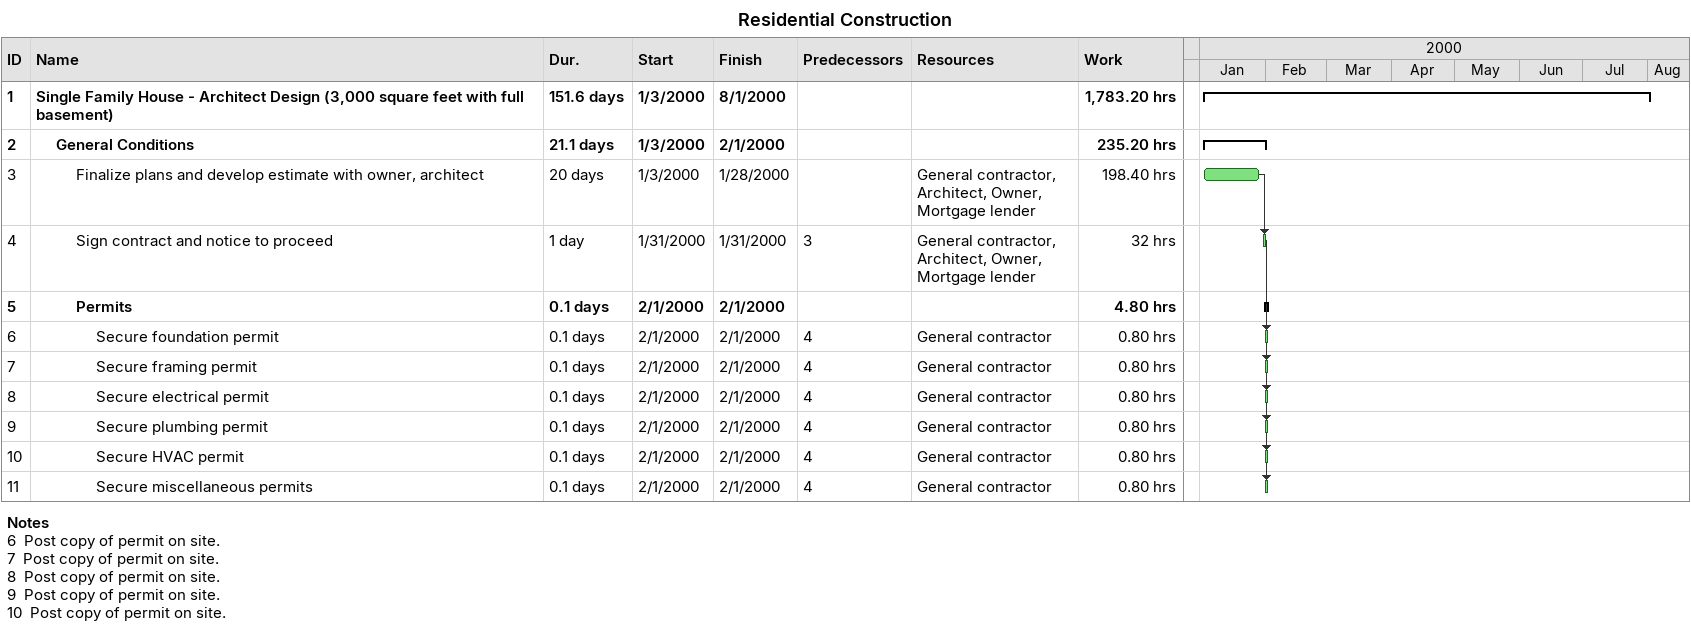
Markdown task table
Residential Construction

| ID | Level | Task | Duration | Start | Finish | Predecessors | Resources | Work (h) |
|---|---|---|---|---|---|---|---|---|
| 1 | 1 | **Single Family House - Architect Design (3,000 square feet with full basement)** | 151.6d | 2000-01-03 | 2000-08-01 |  |  | 1783.20 |
| 2 | 2 | **General Conditions** | 21.1d | 2000-01-03 | 2000-02-01 |  |  | 235.20 |
| 3 | 3 | Finalize plans and develop estimate with owner, architect | 20d | 2000-01-03 | 2000-01-28 |  | General contractor, Architect, Owner, Mortgage lender | 198.40 |
| 4 | 3 | Sign contract and notice to proceed | 1d | 2000-01-31 | 2000-01-31 | 3 | General contractor, Architect, Owner, Mortgage lender | 32 |
| 5 | 3 | **Permits** | 0.1d | 2000-02-01 | 2000-02-01 |  |  | 4.80 |
| 6 | 4 | Secure foundation permit | 0.1d | 2000-02-01 | 2000-02-01 | 4 | General contractor | 0.80 |
| 7 | 4 | Secure framing permit | 0.1d | 2000-02-01 | 2000-02-01 | 4 | General contractor | 0.80 |
| 8 | 4 | Secure electrical permit | 0.1d | 2000-02-01 | 2000-02-01 | 4 | General contractor | 0.80 |
| 9 | 4 | Secure plumbing permit | 0.1d | 2000-02-01 | 2000-02-01 | 4 | General contractor | 0.80 |
| 10 | 4 | Secure HVAC permit | 0.1d | 2000-02-01 | 2000-02-01 | 4 | General contractor | 0.80 |
| 11 | 4 | Secure miscellaneous permits | 0.1d | 2000-02-01 | 2000-02-01 | 4 | General contractor | 0.80 |

Notes
- 6: Post copy of permit on site.
- 7: Post copy of permit on site.
- 8: Post copy of permit on site.
- 9: Post copy of permit on site.
- 10: Post copy of permit on site.
